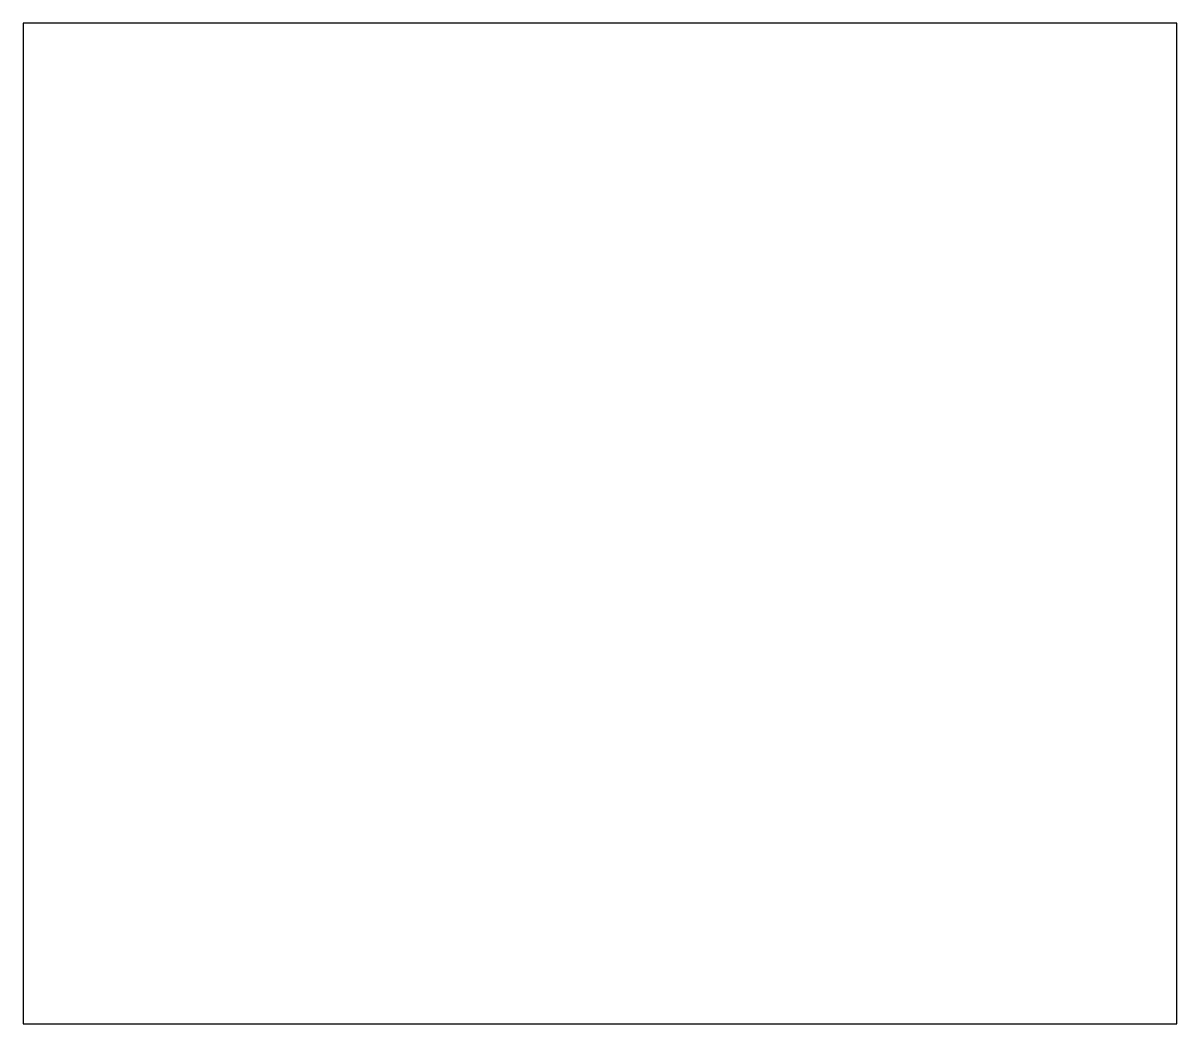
# Model space of a CAD drawing. Header units: millimetres. Extents: x -83 to 64, y -39 to 89.
import ezdxf

# ---------------------------------------------------------------- set-up
doc = ezdxf.new("R2010")
doc.units = ezdxf.units.MM
doc.layers.get('0').update_dxf_attribs({"linetype": 'CONTINUOUS'})

msp = doc.modelspace()

# ---------------------------------------------------------------- linework, layer by layer
for p, q in [((-78.5, 88.75, 0), (-83, 88.75, 0)), ((-83, 88.75, 0), (-83, 85, 0)), ((-73.5, 88.75, 0), (-78.5, 88.75, 0)), ((-68.5, 88.75, 0), (-73.5, 88.75, 0)), ((-63.5, 88.75, 0), (-68.5, 88.75, 0)), ((-58.5, 88.75, 0), (-63.5, 88.75, 0)), ((-53.5, 88.75, 0), (-58.5, 88.75, 0)), ((-48.5, 88.75, 0), (-53.5, 88.75, 0)), ((-43.5, 88.75, 0), (-48.5, 88.75, 0)), ((-38.5, 88.75, 0), (-43.5, 88.75, 0)), ((-33.5, 88.75, 0), (-38.5, 88.75, 0)), ((-28.5, 88.75, 0), (-33.5, 88.75, 0)), ((-23.5, 88.75, 0), (-28.5, 88.75, 0)), ((-18.5, 88.75, 0), (-23.5, 88.75, 0)), ((-13.5, 88.75, 0), (-18.5, 88.75, 0)), ((-8.5, 88.75, 0), (-13.5, 88.75, 0)), ((-3.5, 88.75, 0), (-8.5, 88.75, 0)), ((1.5, 88.75, 0), (-3.5, 88.75, 0)), ((6.5, 88.75, 0), (1.5, 88.75, 0)), ((11.5, 88.75, 0), (6.5, 88.75, 0)), ((16.5, 88.75, 0), (11.5, 88.75, 0)), ((21.5, 88.75, 0), (16.5, 88.75, 0)), ((26.5, 88.75, 0), (21.5, 88.75, 0)), ((31.5, 88.75, 0), (26.5, 88.75, 0)), ((36.5, 88.75, 0), (31.5, 88.75, 0)), ((41.5, 88.75, 0), (36.5, 88.75, 0)), ((46.5, 88.75, 0), (41.5, 88.75, 0)), ((51.5, 88.75, 0), (46.5, 88.75, 0)), ((56.5, 88.75, 0), (51.5, 88.75, 0)), ((64, 88.75, 0), (56.5, 88.75, 0)), ((64, 85), (64, 88.75, 0)), ((-83, 85, 0), (-83, -35)), ((64, -38.75), (64, 85)), ((-83, -35), (-83, -38.75)), ((-83, -38.75), (64, -38.75))]:
    msp.add_line(p, q)

doc.saveas('drawing.dxf')
